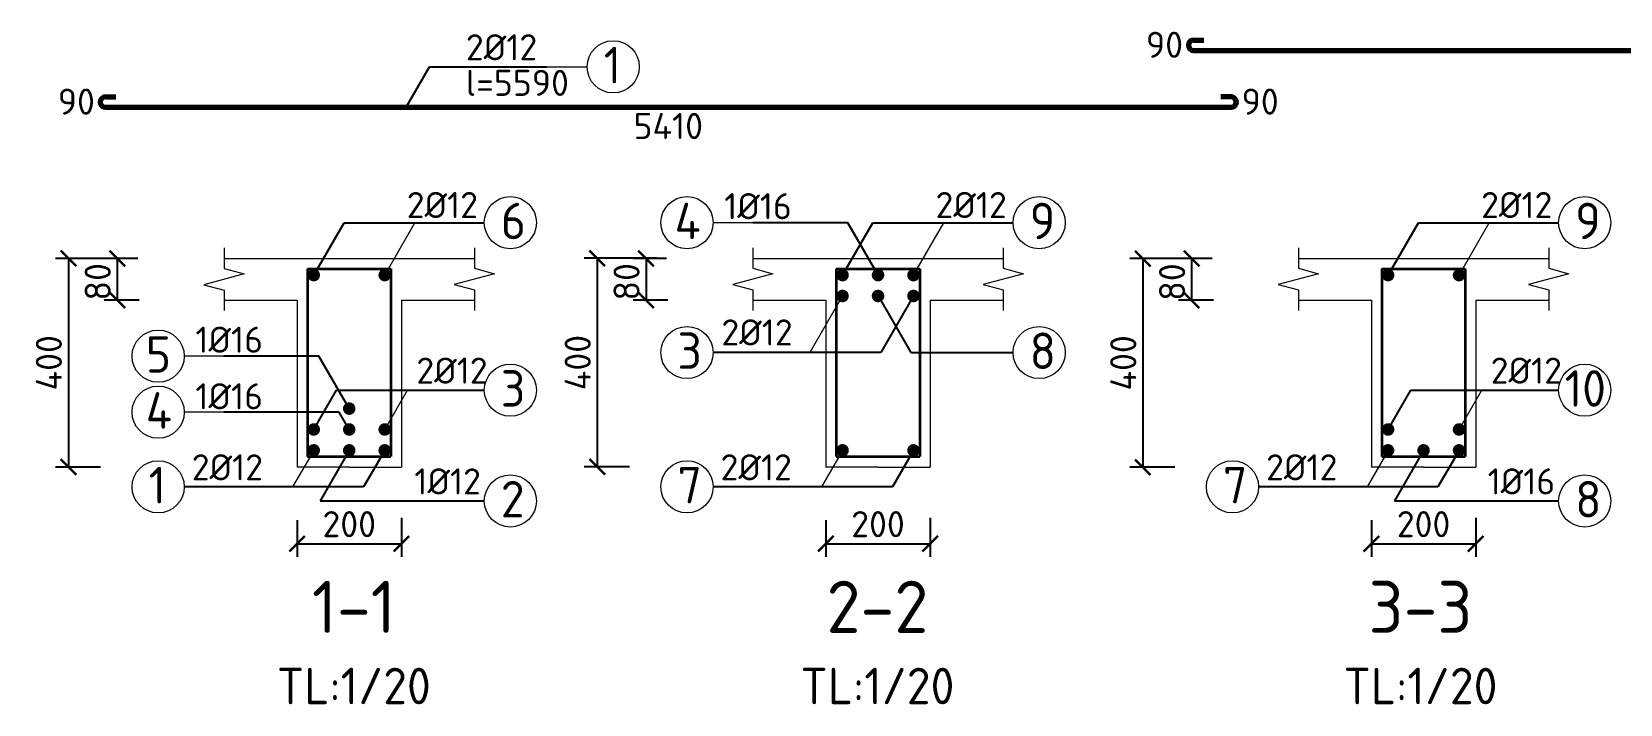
# Model space of a CAD drawing. Header units: millimetres. Extents: x 0 to 4970, y -594 to 1412.
# Drawn here: x 341.4 to 493.7, y -298.1 to -233.7 of the extents above; entities that cross this region are included whole.
import ezdxf

# ---------------------------------------------------------------- set-up
doc = ezdxf.new("R2010")
doc.units = ezdxf.units.MM
doc.header["$LTSCALE"] = 0.35
doc.header["$PDMODE"] = 3
doc.layers.get('0').update_dxf_attribs({"lineweight": 50})
for name, color, linetype, lineweight in [('Cot Dai', 7, 'Continuous', 35), ('Cot thep', 2, 'Continuous', 70), ('Cotthepcat', 3, 'Continuous', 70), ('Duong Bao', 6, 'Continuous', 18), ('Kich Thuoc', 1, 'Continuous', 20), ('Ky Hieu', 4, 'Continuous', 20), ('Text', 40, 'Continuous', 20)]:
    doc.layers.add(name, color=color, linetype=linetype, lineweight=lineweight)
doc.styles.get("Standard").update_dxf_attribs({"font": 'isocpeur.ttf'})
doc.styles.add('VN', font='')
doc.styles.get('VN').set_extended_font_data('TCVN 7284')
doc.dimstyles.new('Dim20', dxfattribs={"dimtxt": 2.5, "dimasz": 1.5, "dimexe": 1.25, "dimexo": 0.625, "dimtad": 1, "dimlfac": 20, "dimtxsty": 'Standard', "dimblk": 'ARCHTICK', "dimcen": 2.5, "dimadec": 0, "dimazin": 0, "dimtfac": 1, "dimtmove": 0, "dimatfit": 3, "dimfxl": 1, "dimarcsym": 0})
doc.dimstyles.new('Dim50', dxfattribs={"dimtxt": 2.5, "dimasz": 1.5, "dimexe": 1.25, "dimexo": 0.625, "dimtad": 1, "dimlfac": 50, "dimtxsty": 'Standard', "dimblk": 'ARCHTICK', "dimcen": 2.5, "dimadec": 0, "dimazin": 0, "dimtfac": 1, "dimtmove": 0, "dimatfit": 3, "dimfxl": 1, "dimarcsym": 0})
doc.dimstyles.new('Dim50KT', dxfattribs={"dimtxt": 2.5, "dimasz": 1.5, "dimexe": 1.25, "dimexo": 0.625, "dimtad": 1, "dimlfac": 50, "dimtxsty": 'Standard', "dimblk": 'ARCHTICK', "dimcen": 2.5, "dimse1": 1, "dimse2": 1, "dimsd1": 1, "dimsd2": 1, "dimadec": 0, "dimazin": 0, "dimtfac": 1, "dimtmove": 0, "dimatfit": 3, "dimfxl": 1, "dimarcsym": 0})
doc.dimstyles.new('ISO-25', dxfattribs={"dimtxt": 2.5, "dimasz": 2.5, "dimexe": 1.25, "dimexo": 0.625, "dimtad": 1, "dimtxsty": 'Standard', "dimcen": 2.5, "dimadec": 0, "dimazin": 0, "dimtfac": 1, "dimtmove": 0, "dimatfit": 3, "dimfxl": 1, "dimarcsym": 0})

# ---------------------------------------------------------------- blocks, each defined once
blk = doc.blocks.new('_ArchTick')
at = {"color": 0, "linetype": 'ByBlock', "const_width": 0.15}
blk.add_lwpolyline([(-0.5, -0.5), (0.5, 0.5)], dxfattribs=at)
blk = doc.blocks.new('*D2148')
at = {"layer": 'Defpoints', "color": 0}
for p in [(366.86, -279.86), (376.86, -279.65), (376.86, -282.76)]:
    blk.add_point(p, dxfattribs=at)
at = {"layer": 'Kich Thuoc', "color": 0, "lineweight": -2}
for p, q in [((366.86, -280.49), (366.86, -284.01)), ((376.86, -280.28), (376.86, -284.01)), ((366.86, -282.76), (376.86, -282.76))]:
    blk.add_line(p, q, dxfattribs=at)
at = {"layer": 'Kich Thuoc', "color": 0, "lineweight": -2, "xscale": 1.5, "yscale": 1.5, "zscale": 1.5, "rotation": 180}
blk.add_blockref('_ArchTick', (366.86, -282.76), dxfattribs=at)
at = {"layer": 'Kich Thuoc', "color": 0, "lineweight": -2, "xscale": 1.5, "yscale": 1.5, "zscale": 1.5}
blk.add_blockref('_ArchTick', (376.86, -282.76), dxfattribs=at)
at = {"layer": 'Kich Thuoc', "color": 0, "insert": (371.86, -280.88), "char_height": 2.5, "attachment_point": 5}
blk.add_mtext('200', dxfattribs=at)
blk = doc.blocks.new('*D2149')
at = {"layer": 'Defpoints', "color": 0}
for p in [(417.54, -279.86), (427.54, -279.65), (427.54, -282.76)]:
    blk.add_point(p, dxfattribs=at)
at = {"layer": 'Kich Thuoc', "color": 0, "lineweight": -2}
for p, q in [((417.54, -280.49), (417.54, -284.01)), ((427.54, -280.28), (427.54, -284.01)), ((417.54, -282.76), (427.54, -282.76))]:
    blk.add_line(p, q, dxfattribs=at)
at = {"layer": 'Kich Thuoc', "color": 0, "lineweight": -2, "xscale": 1.5, "yscale": 1.5, "zscale": 1.5, "rotation": 180}
blk.add_blockref('_ArchTick', (417.54, -282.76), dxfattribs=at)
at = {"layer": 'Kich Thuoc', "color": 0, "lineweight": -2, "xscale": 1.5, "yscale": 1.5, "zscale": 1.5}
blk.add_blockref('_ArchTick', (427.54, -282.76), dxfattribs=at)
at = {"layer": 'Kich Thuoc', "color": 0, "insert": (422.54, -280.88), "char_height": 2.5, "attachment_point": 5}
blk.add_mtext('200', dxfattribs=at)
blk = doc.blocks.new('*D2150')
at = {"layer": 'Defpoints', "color": 0}
for p in [(469.83, -279.86), (479.83, -279.65), (479.83, -282.76)]:
    blk.add_point(p, dxfattribs=at)
at = {"layer": 'Kich Thuoc', "color": 0, "lineweight": -2}
for p, q in [((469.83, -280.49), (469.83, -284.01)), ((479.83, -280.28), (479.83, -284.01)), ((469.83, -282.76), (479.83, -282.76))]:
    blk.add_line(p, q, dxfattribs=at)
at = {"layer": 'Kich Thuoc', "color": 0, "lineweight": -2, "xscale": 1.5, "yscale": 1.5, "zscale": 1.5, "rotation": 180}
blk.add_blockref('_ArchTick', (469.83, -282.76), dxfattribs=at)
at = {"layer": 'Kich Thuoc', "color": 0, "lineweight": -2, "xscale": 1.5, "yscale": 1.5, "zscale": 1.5}
blk.add_blockref('_ArchTick', (479.83, -282.76), dxfattribs=at)
at = {"layer": 'Kich Thuoc', "color": 0, "insert": (474.83, -280.88), "char_height": 2.5, "attachment_point": 5}
blk.add_mtext('200', dxfattribs=at)
blk = doc.blocks.new('*D2153')
at = {"layer": 'Defpoints', "color": 0}
for p in [(352.21, -255.41), (349.63, -259.41), (352.35, -259.41)]:
    blk.add_point(p, dxfattribs=at)
at = {"layer": 'Kich Thuoc', "color": 0, "lineweight": -2}
for p, q in [((351.59, -255.41), (348.38, -255.41)), ((349.63, -255.41), (349.63, -259.41)), ((351.72, -259.41), (348.38, -259.41))]:
    blk.add_line(p, q, dxfattribs=at)
at = {"layer": 'Kich Thuoc', "color": 0, "lineweight": -2, "xscale": 1.5, "yscale": 1.5, "zscale": 1.5}
for p, rotation in [((349.63, -255.41), 90), ((349.63, -259.41), 270)]:
    blk.add_blockref('_ArchTick', p, dxfattribs=dict(at, rotation=rotation))
at = {"layer": 'Kich Thuoc', "color": 0, "insert": (347.75, -257.65), "char_height": 2.5, "attachment_point": 5, "rotation": 90}
blk.add_mtext('80', dxfattribs=at)
blk = doc.blocks.new('*D2154')
at = {"layer": 'Defpoints', "color": 0}
for p in [(351.28, -255.41), (344.95, -275.41), (348.65, -275.41)]:
    blk.add_point(p, dxfattribs=at)
at = {"layer": 'Kich Thuoc', "color": 0, "lineweight": -2}
for p, q in [((350.65, -255.41), (343.7, -255.41)), ((344.95, -255.41), (344.95, -275.41)), ((348.02, -275.41), (343.7, -275.41))]:
    blk.add_line(p, q, dxfattribs=at)
at = {"layer": 'Kich Thuoc', "color": 0, "lineweight": -2, "xscale": 1.5, "yscale": 1.5, "zscale": 1.5}
for p, rotation in [((344.95, -255.41), 90), ((344.95, -275.41), 270)]:
    blk.add_blockref('_ArchTick', p, dxfattribs=dict(at, rotation=rotation))
at = {"layer": 'Kich Thuoc', "color": 0, "insert": (343.07, -265.41), "char_height": 2.5, "attachment_point": 5, "rotation": 90}
blk.add_mtext('400', dxfattribs=at)
blk = doc.blocks.new('*D2155')
at = {"layer": 'Defpoints', "color": 0}
for p in [(401.96, -255.39), (395.63, -275.39), (399.33, -275.39)]:
    blk.add_point(p, dxfattribs=at)
at = {"layer": 'Kich Thuoc', "color": 0, "lineweight": -2}
for p, q in [((401.34, -255.39), (394.38, -255.39)), ((395.63, -255.39), (395.63, -275.39)), ((398.71, -275.39), (394.38, -275.39))]:
    blk.add_line(p, q, dxfattribs=at)
at = {"layer": 'Kich Thuoc', "color": 0, "lineweight": -2, "xscale": 1.5, "yscale": 1.5, "zscale": 1.5}
for p, rotation in [((395.63, -255.39), 90), ((395.63, -275.39), 270)]:
    blk.add_blockref('_ArchTick', p, dxfattribs=dict(at, rotation=rotation))
at = {"layer": 'Kich Thuoc', "color": 0, "insert": (393.76, -265.39), "char_height": 2.5, "attachment_point": 5, "rotation": 90}
blk.add_mtext('400', dxfattribs=at)
blk = doc.blocks.new('*D2156')
at = {"layer": 'Defpoints', "color": 0}
for p in [(454.25, -255.42), (447.92, -275.42), (451.62, -275.42)]:
    blk.add_point(p, dxfattribs=at)
at = {"layer": 'Kich Thuoc', "color": 0, "lineweight": -2}
for p, q in [((453.63, -255.42), (446.67, -255.42)), ((447.92, -255.42), (447.92, -275.42)), ((451, -275.42), (446.67, -275.42))]:
    blk.add_line(p, q, dxfattribs=at)
at = {"layer": 'Kich Thuoc', "color": 0, "lineweight": -2, "xscale": 1.5, "yscale": 1.5, "zscale": 1.5}
for p, rotation in [((447.92, -255.42), 90), ((447.92, -275.42), 270)]:
    blk.add_blockref('_ArchTick', p, dxfattribs=dict(at, rotation=rotation))
at = {"layer": 'Kich Thuoc', "color": 0, "insert": (446.05, -265.42), "char_height": 2.5, "attachment_point": 5, "rotation": 90}
blk.add_mtext('400', dxfattribs=at)
blk = doc.blocks.new('*D2167')
at = {"layer": 'Defpoints', "color": 0}
for p in [(402.9, -255.41), (400.31, -259.41), (403.03, -259.41)]:
    blk.add_point(p, dxfattribs=at)
at = {"layer": 'Kich Thuoc', "color": 0, "lineweight": -2}
for p, q in [((402.27, -255.41), (399.06, -255.41)), ((400.31, -255.41), (400.31, -259.41)), ((402.41, -259.41), (399.06, -259.41))]:
    blk.add_line(p, q, dxfattribs=at)
at = {"layer": 'Kich Thuoc', "color": 0, "lineweight": -2, "xscale": 1.5, "yscale": 1.5, "zscale": 1.5}
for p, rotation in [((400.31, -255.41), 90), ((400.31, -259.41), 270)]:
    blk.add_blockref('_ArchTick', p, dxfattribs=dict(at, rotation=rotation))
at = {"layer": 'Kich Thuoc', "color": 0, "insert": (398.44, -257.65), "char_height": 2.5, "attachment_point": 5, "rotation": 90}
blk.add_mtext('80', dxfattribs=at)
blk = doc.blocks.new('*D2168')
at = {"layer": 'Defpoints', "color": 0}
for p in [(455.19, -255.42), (452.6, -259.42), (455.32, -259.42)]:
    blk.add_point(p, dxfattribs=at)
at = {"layer": 'Kich Thuoc', "color": 0, "lineweight": -2}
for p, q in [((454.56, -255.42), (451.35, -255.42)), ((452.6, -255.42), (452.6, -259.42)), ((454.7, -259.42), (451.35, -259.42))]:
    blk.add_line(p, q, dxfattribs=at)
at = {"layer": 'Kich Thuoc', "color": 0, "lineweight": -2, "xscale": 1.5, "yscale": 1.5, "zscale": 1.5}
for p, rotation in [((452.6, -255.42), 90), ((452.6, -259.42), 270)]:
    blk.add_blockref('_ArchTick', p, dxfattribs=dict(at, rotation=rotation))
at = {"layer": 'Kich Thuoc', "color": 0, "insert": (450.73, -257.67), "char_height": 2.5, "attachment_point": 5, "rotation": 90}
blk.add_mtext('80', dxfattribs=at)
blk = doc.blocks.new('*D2269')
at = {"layer": 'Defpoints', "color": 0}
for p in [(348.49, -240.91), (456.39, -240.91), (456.39, -244.59)]:
    blk.add_point(p, dxfattribs=at)
at = {"layer": 'Kich Thuoc', "color": 0, "insert": (402.44, -242.71), "char_height": 2.5, "attachment_point": 5}
blk.add_mtext('5410', dxfattribs=at)
blk = doc.blocks.new('*D2270')
at = {"layer": 'Defpoints', "color": 0}
for p in [(452.79, -235.46), (560.39, -235.46), (560.39, -239.3)]:
    blk.add_point(p, dxfattribs=at)
at = {"layer": 'Kich Thuoc', "color": 0, "insert": (506.59, -237.43), "char_height": 2.5, "attachment_point": 5}
blk.add_mtext('5380', dxfattribs=at)

msp = doc.modelspace()

# ---------------------------------------------------------------- linework, layer by layer
at = {"layer": 'Cot Dai'}
for p, q in [((367.858127, -256.405055), (375.858127, -256.405055)), ((367.858127, -256.405055), (367.858127, -274.405055)), ((375.858127, -256.405055), (375.858127, -274.405055)), ((418.543176, -256.405055), (426.543176, -256.405055)), ((418.543176, -256.405055), (418.543176, -274.405055)), ((426.543176, -256.405055), (426.543176, -274.405055)), ((470.832509, -256.405055), (478.832509, -256.405055)), ((470.832509, -256.405055), (470.832509, -274.405055)), ((478.832509, -256.405055), (478.832509, -274.405055))]:
    msp.add_line(p, q, dxfattribs=at)
for points in [[(367.858127, -274.405055), (371.858127, -274.405055), (375.858127, -274.405055)], [(418.543176, -274.405055), (422.543176, -274.405055), (426.543176, -274.405055)], [(470.832509, -274.405055), (474.832509, -274.405055), (478.832509, -274.405055)]]:
    msp.add_lwpolyline(points, dxfattribs=at)
at = {"layer": 'Cot thep'}
for p, q in [((452.786868, -235.463797), (560.386868, -235.463797)), ((348.486868, -240.910561), (456.386868, -240.910561))]:
    msp.add_line(p, q, dxfattribs=at)
at = {"layer": 'Cot thep', "const_width": 0.6}
for points in [[(368.158127, -257.005055, 1), (368.758127, -257.005055, 1)], [(374.958127, -257.005055, 1), (375.558127, -257.005055, 1)], [(418.843176, -257.005055, 1), (419.443176, -257.005055, 1)], [(425.643176, -257.005055, 1), (426.243176, -257.005055, 1)], [(471.132509, -257.005055, 1), (471.732509, -257.005055, 1)], [(477.932509, -257.005055, 1), (478.532509, -257.005055, 1)], [(418.843176, -259.005055, 1), (419.443176, -259.005055, 1)], [(425.643176, -259.005055, 1), (426.243176, -259.005055, 1)], [(368.158127, -271.805055, 1), (368.758127, -271.805055, 1)], [(374.958127, -271.805055, 1), (375.558127, -271.805055, 1)], [(471.132509, -271.805055, 1), (471.732509, -271.805055, 1)], [(477.932509, -271.805055, 1), (478.532509, -271.805055, 1)], [(368.158127, -273.805055, 1), (368.758127, -273.805055, 1)], [(371.558127, -273.805055, 1), (372.158127, -273.805055, 1)], [(374.958127, -273.805055, 1), (375.558127, -273.805055, 1)], [(418.843176, -273.805055, 1), (419.443176, -273.805055, 1)], [(425.643176, -273.805055, 1), (426.243176, -273.805055, 1)], [(471.132509, -273.805055, 1), (471.732509, -273.805055, 1)], [(477.932509, -273.805055, 1), (478.532509, -273.805055, 1)]]:
    msp.add_lwpolyline(points, format="xyb", close=True, dxfattribs=at)
at = {"layer": 'Cot thep', "color": 1, "const_width": 0.6}
for points in [[(422.243176, -257.005055, 1), (422.843176, -257.005055, 1)], [(422.243176, -259.005055, 1), (422.843176, -259.005055, 1)], [(371.558127, -269.805055, 1), (372.158127, -269.805055, 1)], [(371.558127, -271.805055, 1), (372.158127, -271.805055, 1)], [(474.532509, -273.805055, 1), (475.132509, -273.805055, 1)]]:
    msp.add_lwpolyline(points, format="xyb", close=True, dxfattribs=at)
at = {"layer": 'Cotthepcat'}
for p, q in [((452.786868, -234.463797), (453.786868, -234.463797)), ((348.486868, -239.910561), (349.486868, -239.910561)), ((456.386868, -239.910561), (455.386868, -239.910561))]:
    msp.add_line(p, q, dxfattribs=at)
for centre, start, end in [((452.786868, -234.963797), 90, 270), ((348.486868, -240.410561), 90, 270), ((456.386868, -240.410561), 270, 90)]:
    msp.add_arc(centre, 0.5, start, end, dxfattribs=at)
at = {"layer": 'Duong Bao'}
for p, q in [((359.858127, -255.405055), (383.858127, -255.405055)), ((410.543176, -255.405055), (434.543176, -255.405055)), ((462.832509, -255.405055), (486.832509, -255.405055)), ((359.858127, -259.405055), (366.858127, -259.405055)), ((366.858127, -259.405055), (366.858127, -275.405055)), ((376.858127, -259.405055), (376.858127, -275.405055)), ((376.858127, -259.405055), (383.858127, -259.405055)), ((410.543176, -259.405055), (417.543176, -259.405055)), ((417.543176, -259.405055), (417.543176, -275.405055)), ((427.543176, -259.405055), (427.543176, -275.405055)), ((427.543176, -259.405055), (434.543176, -259.405055)), ((462.832509, -259.405055), (469.832509, -259.405055)), ((469.832509, -259.405055), (469.832509, -275.405055)), ((479.832509, -259.405055), (479.832509, -275.405055)), ((479.832509, -259.405055), (486.832509, -259.405055)), ((371.858127, -275.405055), (366.858127, -275.405055)), ((371.858127, -275.405055), (376.858127, -275.405055)), ((422.543176, -275.405055), (417.543176, -275.405055)), ((422.543176, -275.405055), (427.543176, -275.405055)), ((474.832509, -275.405055), (469.832509, -275.405055)), ((474.832509, -275.405055), (479.832509, -275.405055))]:
    msp.add_line(p, q, dxfattribs=at)
at = {"layer": 'Ky Hieu'}
for p, q in [((384.262003, -237.035945), (394.662003, -237.035945)), ((375.258127, -257.005055), (378.160174, -251.978563)), ((410.539445, -251.978664), (406.733618, -251.978664)), ((425.943176, -257.005055), (428.845222, -251.978563)), ((478.232509, -257.005055), (481.134555, -251.978563)), ((419.143176, -259.005055), (416.010539, -264.430942)), ((359.854396, -264.778664), (356.048569, -264.778664)), ((375.258127, -271.805055), (377.433938, -268.03644)), ((378.288569, -268.03644), (384.803326, -268.03644)), ((478.232509, -271.805055), (480.40832, -268.03644)), ((481.262951, -268.03644), (487.777708, -268.03644)), ((487.762951, -268.03644), (487.777708, -268.03644)), ((359.854396, -270.148269), (356.048569, -270.148269)), ((368.458127, -273.805055), (366.436926, -277.305878)), ((419.143176, -273.805055), (417.121975, -277.305878)), ((471.432509, -273.805055), (469.411308, -277.305878)), ((362.729822, -277.305878), (356.048569, -277.305878)), ((413.233618, -277.305878), (406.733618, -277.305878)), ((465.522951, -277.305878), (459.022951, -277.305878))]:
    msp.add_line(p, q, dxfattribs=at)
for points in [[(359.858127, -254.405055), (359.858127, -254.405055), (359.858127, -256.369779), (361.789979, -256.887417), (357.926275, -257.922694), (359.858127, -258.440332), (359.858127, -260.405055), (359.858127, -260.405055)], [(383.858127, -254.387417), (383.858127, -254.387417), (383.858127, -256.352141), (385.789979, -256.869779), (381.926275, -257.905055), (383.858127, -258.422694), (383.858127, -260.387417), (383.858127, -260.387417)], [(410.543176, -254.387417), (410.543176, -254.387417), (410.543176, -256.352141), (412.475027, -256.869779), (408.611324, -257.905055), (410.543176, -258.422694), (410.543176, -260.387417), (410.543176, -260.387417)], [(434.543176, -254.387417), (434.543176, -254.387417), (434.543176, -256.352141), (436.475027, -256.869779), (432.611324, -257.905055), (434.543176, -258.422694), (434.543176, -260.387417), (434.543176, -260.387417)], [(462.832509, -254.387417), (462.832509, -254.387417), (462.832509, -256.352141), (464.764361, -256.869779), (460.900657, -257.905055), (462.832509, -258.422694), (462.832509, -260.387417), (462.832509, -260.387417)], [(486.832509, -254.387417), (486.832509, -254.387417), (486.832509, -256.352141), (488.764361, -256.869779), (484.900657, -257.905055), (486.832509, -258.422694), (486.832509, -260.387417), (486.832509, -260.387417)]]:
    msp.add_lwpolyline(points, dxfattribs=at)
for centre in [(397.162003, -237.035945), (387.303326, -251.978664), (404.233618, -251.978664), (437.988375, -251.978664), (490.277708, -251.978664), (353.548569, -264.778664), (404.233618, -264.430942), (437.988375, -264.430942), (387.303326, -268.03644), (490.277708, -268.03644), (353.548569, -270.148269), (353.548569, -277.305878), (404.233618, -277.305878), (456.522951, -277.305878), (387.303326, -278.656291), (490.277708, -278.656291)]:
    msp.add_circle(centre, 2.5, dxfattribs=at)

# ---------------------------------------------------------------- texts
at = {"layer": 'Kich Thuoc', "char_height": 2.5, "width": 3.45107973}
for insert, attachment_point in [((451.77932, -233.673671), 3), ((347.47932, -239.120435), 3), ((457.394417, -239.120435), 1)]:
    msp.add_mtext('90', dxfattribs=dict(at, insert=insert, attachment_point=attachment_point))
at = {"layer": 'Ky Hieu', "style": 'VN'}
for s, p in [('1', (396.24798, -238.619079)), ('6', (386.389303, -253.561799)), ('4', (403.041814, -253.561799)), ('9', (437.074352, -253.561799)), ('9', (489.363685, -253.561799)), ('5', (352.356765, -266.361799)), ('3', (403.319595, -265.997267)), ('8', (437.074352, -266.014077)), ('3', (386.389303, -269.619574)), ('10', (488.361294, -269.619574)), ('4', (352.356765, -271.731404)), ('1', (352.634546, -278.889013)), ('7', (403.319595, -278.889013)), ('7', (455.608928, -278.889013)), ('2', (386.389303, -280.239426)), ('8', (489.363685, -280.239426))]:
    msp.add_text(s, height=3.5, dxfattribs=at).set_placement(p)
at = {"layer": 'Ky Hieu'}
for p in [(377.369622, -251.535273), (428.05467, -251.535273), (480.344004, -251.535273), (407.531205, -263.746726)]:
    msp.add_text('2%%C12', height=2.5, dxfattribs=at).set_placement(p)
at = {"layer": 'Ky Hieu', "char_height": 2.5}
for s, insert, attachment_point in [('2%%C12', (383.04166, -236.410945), 7), ('l=5590', (383.04166, -239.822464), 7), ('1%%C16', (414.281205, -251.64689), 9), ('1%%C16', (363.596156, -264.44689), 9), ('2%%C12', (378.288569, -267.41144), 7), ('2%%C12', (481.262951, -267.41144), 7), ('1%%C16', (363.596156, -269.872716), 9), ('2%%C12', (363.596156, -276.680878), 9), ('1%%C12', (384.477882, -278.031291), 9), ('2%%C12', (414.281205, -276.680878), 9), ('2%%C12', (466.570538, -276.680878), 9), ('1%%C16', (487.452264, -278.031291), 9)]:
    msp.add_mtext(s, dxfattribs=dict(at, insert=insert, attachment_point=attachment_point))
at = {"layer": 'Text', "char_height": 5, "width": 43.59497134, "attachment_point": 5, "style": 'VN'}
for s, insert in [('\\pt5;1-1 \\P{\\H0.7x;TL:1/20}', (372.299166, -292.228514)), ('\\pt5;2-2\\P{\\H0.7x;TL:1/20}', (422.485329, -292.228514)), ('\\pt5;3-3 \\P{\\H0.7x;TL:1/20}', (474.538293, -292.228514))]:
    msp.add_mtext(s, dxfattribs=dict(at, insert=insert))

# ---------------------------------------------------------------- dimensions: what is measured, and where the dimension line sits
at = {"layer": 'Kich Thuoc'}
for base, p1, p2, dimstyle, picture, middle in [((560.386868, -239.303669), (452.786868, -235.463797), (560.386868, -235.463797), 'Dim50KT', '*D2270', (506.586868, -237.428669)), ((376.858127, -282.758006), (366.858127, -279.861393), (376.858127, -279.654613), 'Dim20', '*D2148', (371.858127, -280.883006)), ((427.543176, -282.758006), (417.543176, -279.861393), (427.543176, -279.654613), 'Dim20', '*D2149', (422.543176, -280.883006)), ((479.832509, -282.758006), (469.832509, -279.861393), (479.832509, -279.654613), 'Dim20', '*D2150', (474.832509, -280.883006))]:
    dim = msp.add_linear_dim(base=base, p1=p1, p2=p2, dimstyle=dimstyle, dxfattribs=at)
    dim.commit()
    dim.dimension.update_dxf_attribs({"geometry": picture, "text_midpoint": middle})
dim = msp.add_linear_dim(base=(456.386868, -244.588262), p1=(348.486868, -240.910561), p2=(456.386868, -240.910561), text='5410', dimstyle='Dim50KT', dxfattribs=at)
dim.commit()
dim.dimension.update_dxf_attribs({"geometry": '*D2269', "text_midpoint": (402.436868, -242.713262)})
for base, p1, p2, picture, middle in [((344.945834, -275.405055), (351.278906, -255.405055), (348.647392, -275.405055), '*D2154', (343.070834, -265.405055)), ((395.630883, -275.387417), (401.963954, -255.387417), (399.332441, -275.387417), '*D2155', (393.755883, -265.387417)), ((447.920216, -275.422694), (454.253287, -255.422694), (451.621774, -275.422694), '*D2156', (446.045216, -265.422694))]:
    dim = msp.add_linear_dim(base=base, p1=p1, p2=p2, angle=90, dimstyle='Dim20', dxfattribs=at)
    dim.commit()
    dim.dimension.update_dxf_attribs({"geometry": picture, "text_midpoint": middle})
for base, p1, p2, picture, middle in [((349.629127, -259.405055), (352.212199, -255.405055), (352.346268, -259.405055), '*D2153', (349.629127, -257.654326)), ((400.314176, -259.405055), (402.897248, -255.405055), (403.031317, -259.405055), '*D2167', (400.314176, -257.654326)), ((452.603509, -259.422694), (455.186581, -255.422694), (455.32065, -259.422694), '*D2168', (452.603509, -257.671964))]:
    dim = msp.add_linear_dim(base=base, p1=p1, p2=p2, angle=90, dimstyle='Dim20', dxfattribs=at)
    dim.commit()
    dim.dimension.update_dxf_attribs({"geometry": picture, "text_midpoint": middle, "dimtype": 160})

# ---------------------------------------------------------------- leaders
at = {"layer": 'Ky Hieu', "annotation_type": 0, "has_hookline": 1, "text_width": 6.5}
for points, dimstyle, hookline_direction in [([(377.316888, -240.910561), (379.553899, -237.035945), (383.637003, -237.035945)], 'Dim20', 0), ([(368.458127, -271.805055), (370.633938, -268.03644), (377.663569, -268.03644)], 'ISO-25', 0), ([(471.432509, -271.805055), (473.60832, -268.03644), (480.637951, -268.03644)], 'ISO-25', 0), ([(375.258127, -273.805055), (373.236926, -277.305878), (363.173569, -277.305878)], 'ISO-25', 1), ([(425.943176, -273.805055), (423.921975, -277.305878), (413.858618, -277.305878)], 'ISO-25', 1), ([(478.232509, -273.805055), (476.211308, -277.305878), (466.147951, -277.305878)], 'ISO-25', 1)]:
    msp.add_leader(points, dimstyle=dimstyle, override={"dimgap": 0.625, "dimtad": 1, "dimldrblk": 'None'}, dxfattribs=dict(at, hookline_direction=hookline_direction))
at = {"layer": 'Ky Hieu'}
for points, dimstyle in [([(368.458127, -257.005055), (371.360115, -251.978664), (384.803326, -251.978664)], 'ISO-25'), ([(422.543176, -257.005055), (419.641187, -251.978664), (410.539445, -251.978664)], 'ISO-25'), ([(419.143176, -257.005055), (422.045164, -251.978664), (435.488375, -251.978664)], 'ISO-25'), ([(471.432509, -257.005055), (474.334497, -251.978664), (487.777708, -251.978664)], 'ISO-25'), ([(425.943176, -259.005055), (422.810539, -264.430942), (406.733618, -264.430942)], 'ISO-25'), ([(422.543176, -259.005055), (425.675813, -264.430942), (435.488375, -264.430942)], 'Dim50'), ([(371.858127, -269.805055), (368.956139, -264.778664), (359.854396, -264.778664)], 'ISO-25'), ([(371.858127, -271.805055), (370.901581, -270.148269), (359.854396, -270.148269)], 'ISO-25'), ([(371.858127, -273.805055), (369.057265, -278.656291), (384.803326, -278.656291)], 'ISO-25'), ([(474.832509, -273.805055), (472.031647, -278.656291), (487.777708, -278.656291)], 'ISO-25')]:
    msp.add_leader(points, dimstyle=dimstyle, override={"dimgap": 0.625, "dimtad": 1, "dimldrblk": 'None'}, dxfattribs=at)

doc.saveas('drawing.dxf')
